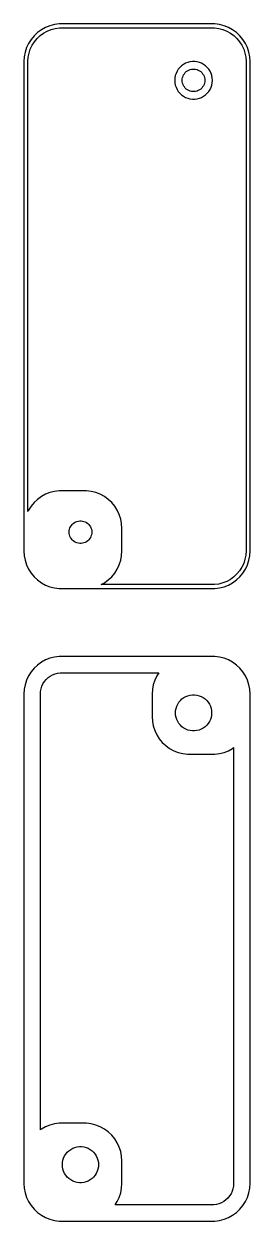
# Model space of a CAD drawing. Header units: metres. Extents: x -15 to 15, y 383 to 793.
# Drawn here: x -15 to 15, y 382.5 to 541.5 of the extents above; entities that cross this region are included whole.
import ezdxf

# ---------------------------------------------------------------- set-up
doc = ezdxf.new("R2010")
doc.units = ezdxf.units.M

msp = doc.modelspace()

# ---------------------------------------------------------------- linework, layer by layer
for p, q in [((-12.6791, 540.722), (-13.1871, 540.353)), ((-12.1289, 541.024), (-12.6791, 540.722)), ((-12.3944, 540.273), (-11.9026, 540.543)), ((-11.5451, 541.255), (-12.1289, 541.024)), ((-11.9026, 540.543), (-11.3808, 540.75)), ((-10.9369, 541.411), (-11.5451, 541.255)), ((-11.3808, 540.75), (-10.8373, 540.889)), ((-10.3139, 541.49), (-10.9369, 541.411)), ((-10.8373, 540.889), (-10.2806, 540.96)), ((10.3139, 541.49), (-10.3139, 541.49)), ((-10.2806, 540.96), (10.2806, 540.96)), ((10.2806, 540.96), (10.8373, 540.889)), ((10.9369, 541.411), (10.3139, 541.49)), ((10.8373, 540.889), (11.3808, 540.75)), ((11.5451, 541.255), (10.9369, 541.411)), ((11.3808, 540.75), (11.9026, 540.543)), ((12.1289, 541.024), (11.5451, 541.255)), ((11.9026, 540.543), (12.3944, 540.273)), ((12.6791, 540.722), (12.1289, 541.024)), ((13.1871, 540.353), (12.6791, 540.722)), ((-14.0451, 539.439), (-14.3815, 538.909)), ((-13.6448, 539.923), (-14.0451, 539.439)), ((-13.9158, 538.653), (-13.6151, 539.127)), ((-13.1871, 540.353), (-13.6448, 539.923)), ((-13.6151, 539.127), (-13.2574, 539.559)), ((-13.2574, 539.559), (-12.8483, 539.943)), ((-12.8483, 539.943), (-12.3944, 540.273)), ((12.3944, 540.273), (12.8483, 539.943)), ((12.8483, 539.943), (13.2574, 539.559)), ((13.6448, 539.923), (13.1871, 540.353)), ((13.2574, 539.559), (13.6151, 539.127)), ((13.6151, 539.127), (13.9158, 538.653)), ((14.0451, 539.439), (13.6448, 539.923)), ((14.3815, 538.909), (14.0451, 539.439)), ((-14.8429, 537.743), (-14.9606, 537.127)), ((-14.6489, 538.341), (-14.8429, 537.743)), ((-14.3815, 538.909), (-14.6489, 538.341)), ((-14.4333, 537.06), (-14.3281, 537.611)), ((-14.3281, 537.611), (-14.1547, 538.145)), ((-14.1547, 538.145), (-13.9158, 538.653)), ((13.9158, 538.653), (14.1547, 538.145)), ((14.1547, 538.145), (14.3281, 537.611)), ((14.3281, 537.611), (14.4333, 537.06)), ((14.6489, 538.341), (14.3815, 538.909)), ((14.8429, 537.743), (14.6489, 538.341)), ((14.9606, 537.127), (14.8429, 537.743)), ((-14.9606, 537.127), (-15, 536.5)), ((-15, 536.5), (-15, 471.5)), ((-14.4685, 536.5), (-14.4333, 537.06)), ((-14.4685, 476.724), (-14.4685, 536.5)), ((5.90643, 535.926), (5.67757, 535.711)), ((6.16043, 536.111), (5.90643, 535.926)), ((6.43555, 536.262), (6.16043, 536.111)), ((6.72745, 536.378), (6.43555, 536.262)), ((7.03154, 536.456), (6.72745, 536.378)), ((7.34302, 536.495), (7.03154, 536.456)), ((7.65697, 536.495), (7.34302, 536.495)), ((7.96844, 536.456), (7.65697, 536.495)), ((8.27254, 536.378), (7.96844, 536.456)), ((8.56444, 536.262), (8.27254, 536.378)), ((8.83955, 536.111), (8.56444, 536.262)), ((9.09355, 535.926), (8.83955, 536.111)), ((9.32242, 535.711), (9.09355, 535.926)), ((14.4333, 537.06), (14.4685, 536.5)), ((14.4685, 536.5), (14.4685, 471.5)), ((15, 536.5), (14.9606, 537.127)), ((15, 471.5), (15, 536.5)), ((5.0197, 534.313), (5, 534)), ((5.07854, 534.622), (5.0197, 534.313)), ((5.17555, 534.92), (5.07854, 534.622)), ((5.30922, 535.204), (5.17555, 534.92)), ((5.47745, 535.469), (5.30922, 535.204)), ((5.67757, 535.711), (5.47745, 535.469)), ((6, 534), (6.01183, 534.188)), ((6.01183, 534.188), (6.04712, 534.373)), ((6.04712, 534.373), (6.10533, 534.552)), ((6.10533, 534.552), (6.18553, 534.723)), ((6.18553, 534.723), (6.28647, 534.882)), ((6.28647, 534.882), (6.40654, 535.027)), ((6.40654, 535.027), (6.54385, 535.156)), ((6.54385, 535.156), (6.69626, 535.266)), ((6.69626, 535.266), (6.86133, 535.357)), ((6.86133, 535.357), (7.03647, 535.427)), ((7.03647, 535.427), (7.21892, 535.473)), ((7.21892, 535.473), (7.40581, 535.497)), ((7.40581, 535.497), (7.59418, 535.497)), ((7.59418, 535.497), (7.78107, 535.473)), ((7.78107, 535.473), (7.96352, 535.427)), ((7.96352, 535.427), (8.13866, 535.357)), ((8.13866, 535.357), (8.30373, 535.266)), ((8.30373, 535.266), (8.45613, 535.156)), ((8.45613, 535.156), (8.59344, 535.027)), ((8.59344, 535.027), (8.71352, 534.882)), ((8.71352, 534.882), (8.81445, 534.723)), ((8.81445, 534.723), (8.89465, 534.552)), ((8.89465, 534.552), (8.95287, 534.373)), ((8.95287, 534.373), (8.98816, 534.188)), ((8.98816, 534.188), (9, 534)), ((9.52254, 535.469), (9.32242, 535.711)), ((9.69077, 535.204), (9.52254, 535.469)), ((9.82443, 534.92), (9.69077, 535.204)), ((9.92145, 534.622), (9.82443, 534.92)), ((9.98029, 534.313), (9.92145, 534.622)), ((10, 534), (9.98029, 534.313)), ((5, 534), (5.0197, 533.687)), ((5.0197, 533.687), (5.07854, 533.378)), ((5.07854, 533.378), (5.17555, 533.08)), ((5.17555, 533.08), (5.30922, 532.796)), ((5.30922, 532.796), (5.47745, 532.531)), ((6.01183, 533.812), (6, 534)), ((6.04712, 533.627), (6.01183, 533.812)), ((6.10533, 533.448), (6.04712, 533.627)), ((6.18553, 533.277), (6.10533, 533.448)), ((6.28647, 533.118), (6.18553, 533.277)), ((6.40654, 532.973), (6.28647, 533.118)), ((6.54385, 532.844), (6.40654, 532.973)), ((6.69626, 532.734), (6.54385, 532.844)), ((6.86133, 532.643), (6.69626, 532.734)), ((7.03647, 532.573), (6.86133, 532.643)), ((8.13866, 532.643), (7.96352, 532.573)), ((8.30373, 532.734), (8.13866, 532.643)), ((8.45613, 532.844), (8.30373, 532.734)), ((8.59344, 532.973), (8.45613, 532.844)), ((8.71352, 533.118), (8.59344, 532.973)), ((8.81445, 533.277), (8.71352, 533.118)), ((8.89465, 533.448), (8.81445, 533.277)), ((8.95287, 533.627), (8.89465, 533.448)), ((8.98816, 533.812), (8.95287, 533.627)), ((9, 534), (8.98816, 533.812)), ((9.52254, 532.531), (9.69077, 532.796)), ((9.69077, 532.796), (9.82443, 533.08)), ((9.82443, 533.08), (9.92145, 533.378)), ((9.92145, 533.378), (9.98029, 533.687)), ((9.98029, 533.687), (10, 534)), ((5.47745, 532.531), (5.67757, 532.289)), ((5.67757, 532.289), (5.90643, 532.074)), ((5.90643, 532.074), (6.16043, 531.889)), ((6.16043, 531.889), (6.43555, 531.738)), ((6.43555, 531.738), (6.72745, 531.622)), ((6.72745, 531.622), (7.03154, 531.544)), ((7.03154, 531.544), (7.34302, 531.505)), ((7.21892, 532.527), (7.03647, 532.573)), ((7.40581, 532.503), (7.21892, 532.527)), ((7.34302, 531.505), (7.65697, 531.505)), ((7.59418, 532.503), (7.40581, 532.503)), ((7.78107, 532.527), (7.59418, 532.503)), ((7.65697, 531.505), (7.96844, 531.544)), ((7.96352, 532.573), (7.78107, 532.527)), ((7.96844, 531.544), (8.27254, 531.622)), ((8.27254, 531.622), (8.56444, 531.738)), ((8.56444, 531.738), (8.83955, 531.889)), ((8.83955, 531.889), (9.09355, 532.074)), ((9.09355, 532.074), (9.32242, 532.289)), ((9.32242, 532.289), (9.52254, 532.531)), ((-12.6791, 478.722), (-13.1871, 478.353)), ((-12.1289, 479.024), (-12.6791, 478.722)), ((-11.5451, 479.255), (-12.1289, 479.024)), ((-10.9369, 479.411), (-11.5451, 479.255)), ((-10.3139, 479.49), (-10.9369, 479.411)), ((-6.68604, 479.49), (-10.3139, 479.49)), ((-6.06308, 479.411), (-6.68604, 479.49)), ((-5.45491, 479.255), (-6.06308, 479.411)), ((-4.87109, 479.024), (-5.45491, 479.255)), ((-4.32086, 478.722), (-4.87109, 479.024)), ((-3.81287, 478.353), (-4.32086, 478.722)), ((-14.0451, 477.439), (-14.3815, 476.909)), ((-13.6448, 477.923), (-14.0451, 477.439)), ((-13.1871, 478.353), (-13.6448, 477.923)), ((-3.35515, 477.923), (-3.81287, 478.353)), ((-2.95491, 477.439), (-3.35515, 477.923)), ((-2.61845, 476.909), (-2.95491, 477.439)), ((-14.3815, 476.909), (-14.4685, 476.724)), ((-8.30373, 475.266), (-8.13866, 475.357)), ((-8.13866, 475.357), (-7.96352, 475.427)), ((-7.96352, 475.427), (-7.78107, 475.473)), ((-7.78107, 475.473), (-7.59418, 475.497)), ((-7.59418, 475.497), (-7.40581, 475.497)), ((-7.40581, 475.497), (-7.21892, 475.473)), ((-7.21892, 475.473), (-7.03647, 475.427)), ((-7.03647, 475.427), (-6.86133, 475.357)), ((-6.86133, 475.357), (-6.69626, 475.266)), ((-2.3511, 476.341), (-2.61845, 476.909)), ((-2.15707, 475.743), (-2.3511, 476.341)), ((-2.03941, 475.127), (-2.15707, 475.743)), ((-9, 474), (-8.98816, 474.188)), ((-8.98816, 473.812), (-9, 474)), ((-8.98816, 474.188), (-8.95287, 474.373)), ((-8.95287, 473.627), (-8.98816, 473.812)), ((-8.95287, 474.373), (-8.89465, 474.552)), ((-8.89465, 474.552), (-8.81445, 474.723)), ((-8.81445, 474.723), (-8.71352, 474.882)), ((-8.71352, 474.882), (-8.59344, 475.027)), ((-8.59344, 475.027), (-8.45613, 475.156)), ((-8.45613, 475.156), (-8.30373, 475.266)), ((-6.69626, 475.266), (-6.54385, 475.156)), ((-6.54385, 475.156), (-6.40654, 475.027)), ((-6.40654, 475.027), (-6.28647, 474.882)), ((-6.28647, 474.882), (-6.18553, 474.723)), ((-6.18553, 474.723), (-6.10533, 474.552)), ((-6.10533, 474.552), (-6.04712, 474.373)), ((-6.04712, 474.373), (-6.01183, 474.188)), ((-6.01183, 473.812), (-6.04712, 473.627)), ((-6.01183, 474.188), (-6, 474)), ((-6, 474), (-6.01183, 473.812)), ((-2, 474.5), (-2.03941, 475.127)), ((-2, 471.5), (-2, 474.5)), ((-8.89465, 473.448), (-8.95287, 473.627)), ((-8.81445, 473.277), (-8.89465, 473.448)), ((-8.71352, 473.118), (-8.81445, 473.277)), ((-8.59344, 472.973), (-8.71352, 473.118)), ((-8.45613, 472.844), (-8.59344, 472.973)), ((-8.30373, 472.734), (-8.45613, 472.844)), ((-8.13866, 472.643), (-8.30373, 472.734)), ((-7.96352, 472.573), (-8.13866, 472.643)), ((-7.78107, 472.527), (-7.96352, 472.573)), ((-7.59418, 472.503), (-7.78107, 472.527)), ((-7.40581, 472.503), (-7.59418, 472.503)), ((-7.21892, 472.527), (-7.40581, 472.503)), ((-7.03647, 472.573), (-7.21892, 472.527)), ((-6.86133, 472.643), (-7.03647, 472.573)), ((-6.69626, 472.734), (-6.86133, 472.643)), ((-6.54385, 472.844), (-6.69626, 472.734)), ((-6.40654, 472.973), (-6.54385, 472.844)), ((-6.28647, 473.118), (-6.40654, 472.973)), ((-6.18553, 473.277), (-6.28647, 473.118)), ((-6.10533, 473.448), (-6.18553, 473.277)), ((-6.04712, 473.627), (-6.10533, 473.448)), ((-15, 471.5), (-14.9606, 470.873)), ((-14.9606, 470.873), (-14.8429, 470.257)), ((-2.15707, 470.257), (-2.03941, 470.873)), ((-2.03941, 470.873), (-2, 471.5)), ((14.4333, 470.94), (14.3281, 470.389)), ((14.4685, 471.5), (14.4333, 470.94)), ((14.8429, 470.257), (14.9606, 470.873)), ((14.9606, 470.873), (15, 471.5)), ((-14.8429, 470.257), (-14.6489, 469.659)), ((-14.6489, 469.659), (-14.3815, 469.091)), ((-14.3815, 469.091), (-14.0451, 468.561)), ((-2.95491, 468.561), (-2.61845, 469.091)), ((-2.61845, 469.091), (-2.3511, 469.659)), ((-2.3511, 469.659), (-2.15707, 470.257)), ((13.9158, 469.347), (13.6151, 468.873)), ((14.1547, 469.855), (13.9158, 469.347)), ((14.0451, 468.561), (14.3815, 469.091)), ((14.3281, 470.389), (14.1547, 469.855)), ((14.3815, 469.091), (14.6489, 469.659)), ((14.6489, 469.659), (14.8429, 470.257)), ((-14.0451, 468.561), (-13.6448, 468.077)), ((-13.6448, 468.077), (-13.1871, 467.647)), ((-13.1871, 467.647), (-12.6791, 467.278)), ((-4.32086, 467.278), (-3.81287, 467.647)), ((-3.81287, 467.647), (-3.35515, 468.077)), ((-3.35515, 468.077), (-2.95491, 468.561)), ((11.9026, 467.457), (11.3808, 467.25)), ((12.3944, 467.727), (11.9026, 467.457)), ((12.8483, 468.057), (12.3944, 467.727)), ((12.6791, 467.278), (13.1871, 467.647)), ((13.2574, 468.441), (12.8483, 468.057)), ((13.1871, 467.647), (13.6448, 468.077)), ((13.6151, 468.873), (13.2574, 468.441)), ((13.6448, 468.077), (14.0451, 468.561)), ((-12.6791, 467.278), (-12.1289, 466.976)), ((-12.1289, 466.976), (-11.5451, 466.745)), ((-11.5451, 466.745), (-10.9369, 466.589)), ((-10.9369, 466.589), (-10.3139, 466.51)), ((-10.3139, 466.51), (10.3139, 466.51)), ((-4.75392, 467.04), (-4.32086, 467.278)), ((10.2806, 467.04), (-4.75392, 467.04)), ((10.8373, 467.111), (10.2806, 467.04)), ((10.3139, 466.51), (10.9369, 466.589)), ((11.3808, 467.25), (10.8373, 467.111)), ((10.9369, 466.589), (11.5451, 466.745)), ((11.5451, 466.745), (12.1289, 466.976)), ((12.1289, 466.976), (12.6791, 467.278)), ((-13.1871, 456.353), (-13.6448, 455.923)), ((-12.6791, 456.722), (-13.1871, 456.353)), ((-12.1289, 457.024), (-12.6791, 456.722)), ((-11.5451, 457.255), (-12.1289, 457.024)), ((-10.9369, 457.411), (-11.5451, 457.255)), ((-10.3139, 457.49), (-10.9369, 457.411)), ((10.3139, 457.49), (-10.3139, 457.49)), ((10.9369, 457.411), (10.3139, 457.49)), ((11.5451, 457.255), (10.9369, 457.411)), ((12.1289, 457.024), (11.5451, 457.255)), ((12.6791, 456.722), (12.1289, 457.024)), ((13.1871, 456.353), (12.6791, 456.722)), ((13.6448, 455.923), (13.1871, 456.353)), ((-14.3815, 454.909), (-14.6489, 454.341)), ((-14.0451, 455.439), (-14.3815, 454.909)), ((-13.6448, 455.923), (-14.0451, 455.439)), ((-11.7997, 454.675), (-11.5128, 454.884)), ((-11.5128, 454.884), (-11.2021, 455.055)), ((-11.2021, 455.055), (-10.8725, 455.185)), ((-10.8725, 455.185), (-10.5291, 455.273)), ((-10.5291, 455.273), (-10.1773, 455.318)), ((-10.1773, 455.318), (2.87805, 455.318)), ((2.61845, 454.909), (2.3511, 454.341)), ((2.87805, 455.318), (2.61845, 454.909)), ((14.0451, 455.439), (13.6448, 455.923)), ((14.3815, 454.909), (14.0451, 455.439)), ((14.6489, 454.341), (14.3815, 454.909)), ((-14.9606, 453.127), (-15, 452.5)), ((-14.8429, 453.743), (-14.9606, 453.127)), ((-14.6489, 454.341), (-14.8429, 453.743)), ((-12.8011, 452.854), (-12.7347, 453.202)), ((-12.7347, 453.202), (-12.6251, 453.539)), ((-12.6251, 453.539), (-12.4742, 453.86)), ((-12.4742, 453.86), (-12.2842, 454.16)), ((-12.2842, 454.16), (-12.0582, 454.433)), ((-12.0582, 454.433), (-11.7997, 454.675)), ((2.03941, 453.127), (2, 452.5)), ((2.15707, 453.743), (2.03941, 453.127)), ((2.3511, 454.341), (2.15707, 453.743)), ((14.8429, 453.743), (14.6489, 454.341)), ((14.9606, 453.127), (14.8429, 453.743)), ((15, 452.5), (14.9606, 453.127)), ((-15, 452.5), (-15, 387.5)), ((-12.8234, 452.5), (-12.8011, 452.854)), ((-12.8234, 394.617), (-12.8234, 452.5)), ((2, 452.5), (2, 449.5)), ((5.55835, 451.411), (5.75047, 451.643)), ((5.75047, 451.643), (5.97017, 451.849)), ((5.97017, 451.849), (6.214, 452.026)), ((6.214, 452.026), (6.47812, 452.172)), ((6.47812, 452.172), (6.75835, 452.283)), ((6.75835, 452.283), (7.05028, 452.357)), ((7.05028, 452.357), (7.34929, 452.395)), ((7.34929, 452.395), (7.6507, 452.395)), ((7.6507, 452.395), (7.94971, 452.357)), ((7.94971, 452.357), (8.24164, 452.283)), ((8.24164, 452.283), (8.52187, 452.172)), ((8.52187, 452.172), (8.78598, 452.026)), ((8.78598, 452.026), (9.02982, 451.849)), ((9.02982, 451.849), (9.24951, 451.643)), ((9.24951, 451.643), (9.44164, 451.411)), ((15, 387.5), (15, 452.5)), ((5.09999, 450), (5.11891, 450.301)), ((5.11891, 449.699), (5.09999, 450)), ((5.11891, 450.301), (5.1754, 450.597)), ((5.1754, 450.597), (5.26852, 450.883)), ((5.26852, 450.883), (5.39685, 451.156)), ((5.39685, 451.156), (5.55835, 451.411)), ((9.44164, 451.411), (9.60313, 451.156)), ((9.60313, 451.156), (9.73146, 450.883)), ((9.73146, 450.883), (9.82458, 450.597)), ((9.82458, 450.597), (9.88107, 450.301)), ((9.88107, 450.301), (9.89999, 450)), ((9.89999, 450), (9.88107, 449.699)), ((2, 449.5), (2.03941, 448.873)), ((2.03941, 448.873), (2.15707, 448.257)), ((5.1754, 449.403), (5.11891, 449.699)), ((5.26852, 449.117), (5.1754, 449.403)), ((5.39685, 448.844), (5.26852, 449.117)), ((5.55835, 448.589), (5.39685, 448.844)), ((5.75047, 448.357), (5.55835, 448.589)), ((5.97017, 448.151), (5.75047, 448.357)), ((9.24951, 448.357), (9.02982, 448.151)), ((9.44164, 448.589), (9.24951, 448.357)), ((9.60313, 448.844), (9.44164, 448.589)), ((9.73146, 449.117), (9.60313, 448.844)), ((9.82458, 449.403), (9.73146, 449.117)), ((9.88107, 449.699), (9.82458, 449.403)), ((2.15707, 448.257), (2.3511, 447.659)), ((2.3511, 447.659), (2.61845, 447.091)), ((2.61845, 447.091), (2.95491, 446.561)), ((6.214, 447.974), (5.97017, 448.151)), ((6.47812, 447.828), (6.214, 447.974)), ((6.75835, 447.717), (6.47812, 447.828)), ((7.05028, 447.643), (6.75835, 447.717)), ((7.34929, 447.605), (7.05028, 447.643)), ((7.6507, 447.605), (7.34929, 447.605)), ((7.94971, 447.643), (7.6507, 447.605)), ((8.24164, 447.717), (7.94971, 447.643)), ((8.52187, 447.828), (8.24164, 447.717)), ((8.78598, 447.974), (8.52187, 447.828)), ((9.02982, 448.151), (8.78598, 447.974)), ((2.95491, 446.561), (3.35515, 446.077)), ((3.35515, 446.077), (3.81287, 445.647)), ((3.81287, 445.647), (4.32086, 445.278)), ((4.32086, 445.278), (4.87109, 444.976)), ((12.1289, 444.976), (12.6791, 445.278)), ((12.6791, 445.278), (12.8234, 445.383)), ((12.8234, 445.383), (12.8234, 387.5)), ((4.87109, 444.976), (5.45491, 444.745)), ((5.45491, 444.745), (6.06308, 444.589)), ((6.06308, 444.589), (6.68604, 444.51)), ((6.68604, 444.51), (10.3139, 444.51)), ((10.3139, 444.51), (10.9369, 444.589)), ((10.9369, 444.589), (11.5451, 444.745)), ((11.5451, 444.745), (12.1289, 444.976)), ((-12.6791, 394.722), (-12.8234, 394.617)), ((-12.1289, 395.024), (-12.6791, 394.722)), ((-11.5451, 395.255), (-12.1289, 395.024)), ((-10.9369, 395.411), (-11.5451, 395.255)), ((-10.3139, 395.49), (-10.9369, 395.411)), ((-6.68604, 395.49), (-10.3139, 395.49)), ((-6.06308, 395.411), (-6.68604, 395.49)), ((-5.45491, 395.255), (-6.06308, 395.411)), ((-4.87109, 395.024), (-5.45491, 395.255)), ((-4.32086, 394.722), (-4.87109, 395.024)), ((-3.81287, 394.353), (-4.32086, 394.722)), ((-3.35515, 393.923), (-3.81287, 394.353)), ((-2.95491, 393.439), (-3.35515, 393.923)), ((-2.61845, 392.909), (-2.95491, 393.439)), ((-2.3511, 392.341), (-2.61845, 392.909)), ((-9.73146, 390.883), (-9.60313, 391.156)), ((-9.60313, 391.156), (-9.44164, 391.411)), ((-9.44164, 391.411), (-9.24951, 391.643)), ((-9.24951, 391.643), (-9.02982, 391.849)), ((-9.02982, 391.849), (-8.78598, 392.026)), ((-8.78598, 392.026), (-8.52187, 392.172)), ((-8.52187, 392.172), (-8.24164, 392.283)), ((-8.24164, 392.283), (-7.94971, 392.357)), ((-7.94971, 392.357), (-7.6507, 392.395)), ((-7.6507, 392.395), (-7.34929, 392.395)), ((-7.34929, 392.395), (-7.05028, 392.357)), ((-7.05028, 392.357), (-6.75835, 392.283)), ((-6.75835, 392.283), (-6.47812, 392.172)), ((-6.47812, 392.172), (-6.214, 392.026)), ((-6.214, 392.026), (-5.97017, 391.849)), ((-5.97017, 391.849), (-5.75047, 391.643)), ((-5.75047, 391.643), (-5.55835, 391.411)), ((-5.55835, 391.411), (-5.39685, 391.156)), ((-5.39685, 391.156), (-5.26852, 390.883)), ((-2.15707, 391.743), (-2.3511, 392.341)), ((-2.03941, 391.127), (-2.15707, 391.743)), ((-2, 390.5), (-2.03941, 391.127)), ((-9.89999, 390), (-9.88107, 390.301)), ((-9.88107, 389.699), (-9.89999, 390)), ((-9.88107, 390.301), (-9.82458, 390.597)), ((-9.82458, 389.403), (-9.88107, 389.699)), ((-9.82458, 390.597), (-9.73146, 390.883)), ((-5.26852, 390.883), (-5.1754, 390.597)), ((-5.1754, 390.597), (-5.11891, 390.301)), ((-5.11891, 389.699), (-5.1754, 389.403)), ((-5.11891, 390.301), (-5.09999, 390)), ((-5.09999, 390), (-5.11891, 389.699)), ((-2, 387.5), (-2, 390.5)), ((-9.73146, 389.117), (-9.82458, 389.403)), ((-9.60313, 388.844), (-9.73146, 389.117)), ((-9.44164, 388.589), (-9.60313, 388.844)), ((-9.24951, 388.357), (-9.44164, 388.589)), ((-9.02982, 388.151), (-9.24951, 388.357)), ((-8.78598, 387.974), (-9.02982, 388.151)), ((-8.52187, 387.828), (-8.78598, 387.974)), ((-6.214, 387.974), (-6.47812, 387.828)), ((-5.97017, 388.151), (-6.214, 387.974)), ((-5.75047, 388.357), (-5.97017, 388.151)), ((-5.55835, 388.589), (-5.75047, 388.357)), ((-5.39685, 388.844), (-5.55835, 388.589)), ((-5.26852, 389.117), (-5.39685, 388.844)), ((-5.1754, 389.403), (-5.26852, 389.117)), ((-15, 387.5), (-14.9606, 386.873)), ((-14.9606, 386.873), (-14.8429, 386.257)), ((-8.24164, 387.717), (-8.52187, 387.828)), ((-7.94971, 387.643), (-8.24164, 387.717)), ((-7.6507, 387.605), (-7.94971, 387.643)), ((-7.34929, 387.605), (-7.6507, 387.605)), ((-7.05028, 387.643), (-7.34929, 387.605)), ((-6.75835, 387.717), (-7.05028, 387.643)), ((-6.47812, 387.828), (-6.75835, 387.717)), ((-2.15707, 386.257), (-2.03941, 386.873)), ((-2.03941, 386.873), (-2, 387.5)), ((12.6251, 386.461), (12.4742, 386.14)), ((12.7347, 386.798), (12.6251, 386.461)), ((12.8011, 387.146), (12.7347, 386.798)), ((12.8234, 387.5), (12.8011, 387.146)), ((14.8429, 386.257), (14.9606, 386.873)), ((14.9606, 386.873), (15, 387.5)), ((-14.8429, 386.257), (-14.6489, 385.659)), ((-14.6489, 385.659), (-14.3815, 385.091)), ((-14.3815, 385.091), (-14.0451, 384.561)), ((-2.87805, 384.682), (-2.61845, 385.091)), ((-2.61845, 385.091), (-2.3511, 385.659)), ((-2.3511, 385.659), (-2.15707, 386.257)), ((10.8725, 384.815), (10.5291, 384.727)), ((11.2021, 384.945), (10.8725, 384.815)), ((11.5128, 385.116), (11.2021, 384.945)), ((11.7997, 385.325), (11.5128, 385.116)), ((12.0582, 385.567), (11.7997, 385.325)), ((12.2842, 385.84), (12.0582, 385.567)), ((12.4742, 386.14), (12.2842, 385.84)), ((14.0451, 384.561), (14.3815, 385.091)), ((14.3815, 385.091), (14.6489, 385.659)), ((14.6489, 385.659), (14.8429, 386.257)), ((-14.0451, 384.561), (-13.6448, 384.077)), ((-13.6448, 384.077), (-13.1871, 383.647)), ((-13.1871, 383.647), (-12.6791, 383.278)), ((-12.6791, 383.278), (-12.1289, 382.976)), ((10.1773, 384.682), (-2.87805, 384.682)), ((10.5291, 384.727), (10.1773, 384.682)), ((12.1289, 382.976), (12.6791, 383.278)), ((12.6791, 383.278), (13.1871, 383.647)), ((13.1871, 383.647), (13.6448, 384.077)), ((13.6448, 384.077), (14.0451, 384.561)), ((-12.1289, 382.976), (-11.5451, 382.745)), ((-11.5451, 382.745), (-10.9369, 382.589)), ((-10.9369, 382.589), (-10.3139, 382.51)), ((-10.3139, 382.51), (10.3139, 382.51)), ((10.3139, 382.51), (10.9369, 382.589)), ((10.9369, 382.589), (11.5451, 382.745)), ((11.5451, 382.745), (12.1289, 382.976))]:
    msp.add_line(p, q)

doc.saveas('drawing.dxf')
